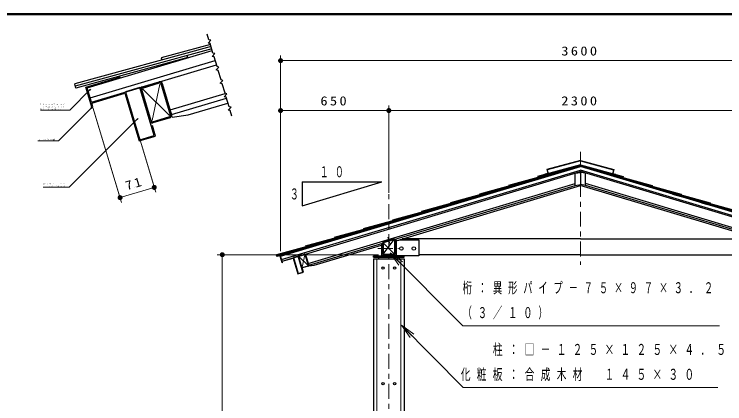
# Model space of a CAD drawing. Units: millimetres on the paper, with parts at other scales. Extents: x -385 to 2, y 0 to 267.
# Drawn here: x -211.6 to -69.3, y 188.9 to 267 of the extents above; entities that cross this region are included whole.
import ezdxf
from ezdxf.enums import TextEntityAlignment as Align

# ---------------------------------------------------------------- set-up
doc = ezdxf.new("R2010")
doc.units = ezdxf.units.MM
doc.linetypes.add('USER2', pattern=[6, 3, -1, 1, -1])
doc.layers.add('LY_1', color=7, linetype='Continuous', lineweight=25)
doc.styles.add('ＭＳ ゴシック', font='')
doc.styles.get('ＭＳ ゴシック').set_extended_font_data('MS Gothic')

# ---------------------------------------------------------------- blocks, each defined once
blk = doc.blocks.new('filled_dot')
at = {"color": 0, "linetype": 'Continuous', "lineweight": -2, "const_width": 1.25}
blk.add_lwpolyline([(-0.625, 0, 1), (0.625, 0, 1)], format="xyb", close=True, dxfattribs=at)

msp = doc.modelspace()

# ---------------------------------------------------------------- linework, layer by layer
at = {"layer": 'LY_1', "lineweight": 50}
msp.add_line((0, 267), (-385, 267), dxfattribs=at)
at = {"layer": 'LY_1', "color": 40}
for p, q in [((-172.164, 260.497), (-199.448, 253.04)), ((-172.293, 260.929), (-182.155, 258.233)), ((-172.034, 260.066), (-199.329, 252.606)), ((-196.969, 252.247), (-171.941, 259.755)), ((-176.815, 258.293), (-199.21, 252.172)), ((-196.365, 250.235), (-171.338, 257.744)), ((-182.157, 258.234), (-182.032, 257.801)), ((-176.815, 258.295), (-176.934, 258.729)), ((-197.218, 252.381), (-190.262, 254.468)), ((-199.21, 252.173), (-199.447, 253.041)), ((-196.011, 248.358), (-197.218, 252.381)), ((-196.107, 249.373), (-196.969, 252.247)), ((-186.394, 252.288), (-189.268, 251.426)), ((-183.521, 242.71), (-186.394, 252.288)), ((-196.049, 249.182), (-189.401, 251.176)), ((-189.401, 251.176), (-186.528, 241.599)), ((-189.268, 251.426), (-186.394, 241.848)), ((-195.819, 248.416), (-196.049, 249.182)), ((-196.011, 248.358), (-195.819, 248.416)), ((-183.272, 242.576), (-183.904, 244.683)), ((-186.528, 241.599), (-183.272, 242.576)), ((-186.394, 241.848), (-183.521, 242.71)), ((-98.242, 237.691), (-104.966, 235.853)), ((-98.242, 237.622), (-104.884, 235.806)), ((-98.242, 237.691), (-91.519, 235.853)), ((-98.242, 237.622), (-91.601, 235.806)), ((-158.242, 218.504), (-98.242, 236.504)), ((-99.273, 236.2), (-118.438, 230.961)), ((-98.242, 236.637), (-112.627, 232.705)), ((-98.242, 236.792), (-106.816, 234.449)), ((-98.242, 236.792), (-89.668, 234.449)), ((-98.242, 236.637), (-83.857, 232.705)), ((-38.243, 218.504), (-98.242, 236.504)), ((-97.212, 236.2), (-78.046, 230.961)), ((-158.041, 217.833), (-98.242, 235.773)), ((-104.755, 235.081), (-105.334, 234.923)), ((-104.966, 235.853), (-104.755, 235.081)), ((-104.884, 235.806), (-104.673, 235.035)), ((-38.444, 217.833), (-98.242, 235.773)), ((-91.601, 235.806), (-91.812, 235.035)), ((-91.519, 235.853), (-91.73, 235.081)), ((-91.73, 235.081), (-91.151, 234.923)), ((-105.084, 234.456), (-124.249, 229.218)), ((-106.817, 234.449), (-106.775, 234.305)), ((-91.401, 234.456), (-72.236, 229.218)), ((-89.668, 234.449), (-89.71, 234.305)), ((-110.895, 232.712), (-130.06, 227.474)), ((-112.628, 232.706), (-112.586, 232.561)), ((-110.937, 232.857), (-110.895, 232.713)), ((-85.548, 232.857), (-85.59, 232.713)), ((-85.59, 232.712), (-66.425, 227.474)), ((-83.857, 232.706), (-83.899, 232.561)), ((-116.706, 230.969), (-135.871, 225.73)), ((-118.439, 230.962), (-118.397, 230.818)), ((-116.748, 231.113), (-116.706, 230.969)), ((-79.737, 231.113), (-79.779, 230.969)), ((-79.779, 230.969), (-60.614, 225.73)), ((-78.046, 230.962), (-78.088, 230.818)), ((-122.517, 229.225), (-141.691, 223.984)), ((-124.25, 229.218), (-124.208, 229.074)), ((-122.559, 229.369), (-122.517, 229.225)), ((-73.926, 229.369), (-73.968, 229.225)), ((-73.968, 229.225), (-54.794, 223.984)), ((-72.235, 229.218), (-72.277, 229.074)), ((-128.37, 227.626), (-128.328, 227.482)), ((-128.328, 227.481), (-147.493, 222.243)), ((-130.061, 227.474), (-130.019, 227.33)), ((-134.139, 225.737), (-153.304, 220.499)), ((-135.872, 225.731), (-135.83, 225.587)), ((-134.181, 225.882), (-134.139, 225.738)), ((-139.951, 223.993), (-159.068, 218.768)), ((-141.683, 223.987), (-141.641, 223.843)), ((-139.992, 224.138), (-139.95, 223.994)), ((-145.711, 222.263), (-159.029, 218.623)), ((-147.494, 222.243), (-147.452, 222.099)), ((-145.712, 222.264), (-145.751, 222.408)), ((-151.524, 220.519), (-158.989, 218.479)), ((-153.305, 220.499), (-153.263, 220.355)), ((-151.524, 220.52), (-151.564, 220.664)), ((-158.325, 218.548), (-156.006, 219.244)), ((-158.989, 218.479), (-159.068, 218.768)), ((-157.923, 217.207), (-158.325, 218.548)), ((-157.954, 217.546), (-158.242, 218.504)), ((-157.935, 217.482), (-155.719, 218.147)), ((-155.719, 218.147), (-154.762, 214.954)), ((-154.717, 218.517), (-155.675, 218.23)), ((-155.675, 218.23), (-154.717, 215.037)), ((-153.759, 215.325), (-154.717, 218.517)), ((-139.659, 217.971), (-133.492, 217.971)), ((-139.659, 217.971), (-139.659, 144.805)), ((-133.492, 217.971), (-133.492, 144.805)), ((-157.859, 217.227), (-157.935, 217.482)), ((-157.923, 217.207), (-157.859, 217.227)), ((-154.762, 214.954), (-153.676, 215.28)), ((-154.717, 215.037), (-153.759, 215.325)), ((-153.676, 215.28), (-153.887, 215.982))]:
    msp.add_line(p, q, dxfattribs=at)
at = {"layer": 'LY_1', "lineweight": 13}
for p, q in [((-158.243, 219.504), (-158.243, 258.691)), ((-158.243, 257.691), (-38.242, 257.691)), ((-185.821, 251.98), (-180.502, 246.706)), ((-183.931, 245.677), (-182.392, 253.009)), ((-195.79, 248.32), (-190.339, 230.148)), ((-158.243, 247.691), (-136.576, 247.691)), ((-136.576, 231.181), (-136.576, 248.691)), ((-136.576, 247.691), (-59.909, 247.691)), ((-195.532, 247.458), (-190.08, 229.286)), ((-186.365, 241.752), (-183.5, 232.2)), ((-186.107, 240.89), (-183.241, 231.338)), ((-183.529, 232.296), (-190.368, 230.244)), ((-183.529, 232.296), (-190.368, 230.244)), ((-136.329, 219.159), (-134.213, 217.033)), ((-136.329, 219.159), (-133.858, 217.386)), ((-134.567, 216.68), (-136.329, 219.159)), ((-138.612, 218.805), (-170.909, 218.805)), ((-169.909, 142.138), (-169.909, 218.805)), ((-154.526, 218.415), (-152.753, 216.657)), ((-153.896, 216.314), (-153.383, 218.758)), ((-134.051, 204.691), (-131.943, 202.556)), ((-134.051, 204.691), (-131.587, 202.907)), ((-132.299, 202.205), (-134.051, 204.691))]:
    msp.add_line(p, q, dxfattribs=at)
at = {"layer": 'LY_1'}
for p, q in [((-196.107, 249.374), (-171.079, 256.883)), ((-179.925, 246.383), (-182.084, 253.581)), ((-196.511, 251.817), (-196.263, 251.994)), ((-196.263, 251.994), (-196.476, 251.781)), ((-196.263, 251.994), (-196.44, 251.746)), ((-180.36, 247.834), (-169.355, 251.136)), ((-180.07, 246.869), (-169.066, 250.171)), ((-176.743, 246.807), (-168.774, 249.198)), ((-196.212, 248.182), (-195.965, 248.36)), ((-195.965, 248.36), (-196.177, 248.147)), ((-195.965, 248.36), (-196.142, 248.112)), ((-187.031, 245.914), (-186.784, 246.091)), ((-186.784, 246.091), (-186.996, 245.878)), ((-186.784, 246.091), (-186.961, 245.843)), ((-179.925, 246.383), (-176.743, 246.807)), ((-157.955, 217.546), (-98.242, 235.46)), ((-99.303, 235.142), (-98.242, 235.283)), ((-99.303, 232.708), (-99.303, 235.142)), ((-38.53, 217.546), (-98.242, 235.46)), ((-98.242, 235.283), (-98.242, 232.849)), ((-97.182, 235.142), (-98.242, 235.283)), ((-98.242, 235.283), (-98.242, 232.849)), ((-97.182, 232.708), (-97.182, 235.142)), ((-153.945, 228.625), (-137.945, 233.425)), ((-153.944, 233.425), (-137.944, 233.425)), ((-153.944, 233.425), (-153.944, 228.625)), ((-152.706, 217.033), (-99.303, 233.054)), ((-135.309, 221.901), (-99.287, 232.708)), ((-135.076, 221.618), (-98.226, 232.673)), ((-99.303, 232.708), (-98.242, 232.849)), ((-61.409, 221.618), (-98.259, 232.673)), ((-97.182, 232.708), (-98.242, 232.849)), ((-61.176, 221.901), (-97.198, 232.708)), ((-43.779, 217.033), (-97.182, 233.054)), ((-137.673, 221.334), (-135.6, 221.956)), ((-135.777, 221.903), (-135.835, 222.094)), ((-98.242, 221.965), (-133.919, 221.965)), ((-98.242, 221.965), (-62.566, 221.965)), ((-152.609, 216.711), (-137.809, 221.151)), ((-151.5, 216.69), (-138.042, 220.728)), ((-138.059, 221.029), (-137.825, 221.029)), ((-138.059, 221.029), (-138.059, 218.805)), ((-137.825, 221.129), (-137.825, 219.018)), ((-137.719, 221.129), (-137.719, 219.018)), ((-137.7, 221.19), (-135.463, 218.943)), ((-137.692, 218.947), (-135.477, 221.838)), ((-137.643, 221.232), (-135.569, 221.854)), ((-137.374, 221.424), (-137.431, 221.615)), ((-135.432, 221.751), (-135.432, 219.018)), ((-135.325, 221.779), (-135.092, 221.779)), ((-135.325, 221.751), (-135.325, 219.018)), ((-135.092, 221.779), (-135.092, 218.805)), ((-134.897, 221.671), (-134.265, 221.779)), ((-134.265, 221.779), (-130.559, 221.779)), ((-130.559, 221.779), (-130.559, 218.605)), ((-152.561, 216.549), (-153.28, 218.949)), ((-139.659, 218.304), (-139.659, 218.604)), ((-139.659, 218.604), (-133.492, 218.604)), ((-139.659, 218.304), (-133.492, 218.304)), ((-138.659, 218.304), (-138.659, 217.971)), ((-130.559, 218.605), (-137.86, 218.605)), ((-137.612, 218.911), (-135.539, 218.911)), ((-135.539, 218.805), (-137.612, 218.805)), ((-134.492, 218.304), (-134.492, 217.971)), ((-133.492, 218.304), (-133.492, 218.604)), ((-98.242, 218.805), (-130.559, 218.805)), ((-98.242, 218.805), (-65.926, 218.805)), ((-152.561, 216.549), (-151.5, 216.69))]:
    msp.add_line(p, q, dxfattribs=at)
at = {"layer": 'LY_1', "color": 3}
for p, q in [((-185.954, 252.42), (-182.525, 253.449)), ((-185.888, 252.2), (-182.459, 253.229)), ((-184.371, 245.545), (-186.262, 251.848)), ((-184.151, 245.611), (-186.042, 251.914)), ((-180.281, 246.772), (-182.172, 253.075)), ((-181.952, 253.141), (-180.061, 246.838)), ((-183.865, 245.457), (-180.436, 246.486)), ((-180.37, 246.265), (-183.799, 245.237)), ((-154.043, 216.27), (-154.673, 218.371)), ((-153.969, 216.292), (-154.6, 218.393)), ((-154.57, 218.562), (-153.427, 218.904)), ((-154.548, 218.488), (-153.405, 218.831)), ((-152.679, 216.679), (-153.31, 218.78)), ((-153.236, 218.802), (-152.606, 216.701)), ((-153.874, 216.24), (-152.731, 216.583)), ((-152.709, 216.51), (-153.852, 216.167))]:
    msp.add_line(p, q, dxfattribs=at)
at = {"layer": 'LY_1', "linetype": 'USER2', "lineweight": 13}
for p, q in [((-98.242, 239.429), (-98.242, 216.808)), ((-98.242, 239.429), (-98.242, 216.808)), ((-98.242, 239.429), (-98.242, 216.808)), ((-136.576, 234.927), (-136.576, 110.549)), ((-136.395, 221.063), (-136.773, 222.322)), ((-138.754, 220.055), (-134.643, 220.055))]:
    msp.add_line(p, q, dxfattribs=at)
at = {"layer": 'LY_1', "color": 40, "lineweight": 13}
for p, q in [((-138.992, 217.971), (-138.992, 144.805)), ((-134.159, 217.971), (-134.159, 144.805))]:
    msp.add_line(p, q, dxfattribs=at)
at = {"layer": 'LY_1'}
msp.add_lwpolyline([(-167.987, 246.576), (-168.325, 247.699), (-168.714, 247.791), (-168.165, 248.374), (-168.554, 248.466), (-169.129, 250.381), (-169.518, 250.473), (-168.97, 251.056), (-169.359, 251.148), (-169.934, 253.063), (-170.323, 253.155), (-169.774, 253.738), (-170.164, 253.83), (-170.738, 255.745), (-171.128, 255.837), (-170.579, 256.419), (-170.968, 256.511), (-171.543, 258.427), (-171.932, 258.519), (-171.383, 259.101), (-171.773, 259.193), (-172.347, 261.109), (-172.737, 261.201), (-172.188, 261.783), (-172.577, 261.875), (-172.914, 262.999)], dxfattribs=at)
at = {"layer": 'LY_1', "lineweight": 13}
for points in [[(-196.263, 251.994), (-200.454, 247.803), (-206.327, 247.803)], [(-195.965, 248.36), (-202.681, 241.611), (-206.828, 241.611)], [(-186.784, 246.091), (-200.556, 232.319), (-205.789, 232.319)], [(-136.329, 219.159), (-121.794, 204.561), (-70.373, 204.561)], [(-134.051, 204.691), (-121.725, 192.207), (-70.719, 192.207)]]:
    msp.add_lwpolyline(points, dxfattribs=at)
at = {"layer": 'LY_1'}
for centre, radius in [((-134.059, 220.055), 0.35), ((-131.559, 220.055), 0.35), ((-137.742, 216.137), 0.208), ((-135.409, 216.137), 0.208), ((-137.742, 192.971), 0.208), ((-135.409, 192.971), 0.208)]:
    msp.add_circle(centre, radius, dxfattribs=at)
at = {"layer": 'LY_1', "color": 3}
for centre, radius, start, end in [((-182.392, 253.009), 0.46, 16.69924, 106.69924), ((-182.392, 253.009), 0.23, 16.69924, 106.69924), ((-185.821, 251.98), 0.46, 106.69924, 196.69924), ((-185.821, 251.98), 0.23, 106.69924, 196.69924), ((-180.502, 246.706), 0.23, 286.69924, 16.69924), ((-180.502, 246.706), 0.46, 286.69924, 16.69924), ((-183.931, 245.677), 0.46, 196.69924, 286.69924), ((-183.931, 245.677), 0.23, 196.69924, 286.69924), ((-154.526, 218.415), 0.153, 106.69924, 196.69924), ((-154.526, 218.415), 0.0767, 106.69924, 196.69924), ((-153.383, 218.758), 0.153, 16.69924, 106.69924), ((-153.383, 218.758), 0.0767, 16.69924, 106.69924), ((-153.896, 216.314), 0.153, 196.69924, 286.69924), ((-153.896, 216.314), 0.0767, 196.69924, 286.69924), ((-152.753, 216.657), 0.0767, 286.69924, 16.69924), ((-152.753, 216.657), 0.153, 286.69924, 16.69924)]:
    msp.add_arc(centre, radius, start, end, dxfattribs=at)
at = {"layer": 'LY_1'}
for centre, radius, start, end in [((-135.539, 221.751), 0.213, 0, 106.70002), ((-137.612, 221.129), 0.213, 106.70001, 179.99996), ((-137.612, 221.129), 0.107, 106.70001, 179.99996), ((-135.539, 221.751), 0.107, 0, 106.70006), ((-137.859, 218.805), 0.2, 179.99999, 270), ((-137.612, 219.018), 0.213, 179.99998, 270.00003), ((-137.612, 219.018), 0.107, 179.99998, 270.00003), ((-135.539, 219.018), 0.107, 270.00002, 0), ((-135.539, 219.018), 0.213, 270.00002, 0), ((-135.292, 218.805), 0.2, 270, 0)]:
    msp.add_arc(centre, radius, start, end, dxfattribs=at)

# ---------------------------------------------------------------- block references
at = {"layer": 'LY_1', "lineweight": 13, "xscale": 0.4, "yscale": 0.4}
for p in [(-158.243, 257.691), (-158.243, 247.691)]:
    msp.add_blockref('filled_dot', p, dxfattribs=at)
at = {"layer": 'LY_1', "lineweight": 13}
for p, xscale, yscale, rotation in [((-136.576, 247.691), 0.4, 0.4, 180), ((-183.529, 232.296), 0.4, 0.4, 196.7), ((-183.529, 232.296), 0.04, 0.04, 196.7), ((-190.368, 230.244), 0.4, 0.4, 16.7), ((-190.368, 230.244), 0.04, 0.04, 16.7), ((-169.909, 218.805), 0.4, 0.4, 270)]:
    msp.add_blockref('filled_dot', p, dxfattribs=dict(at, xscale=xscale, yscale=yscale, rotation=rotation))

# ---------------------------------------------------------------- texts
at = {"layer": 'LY_1', "style": 'ＭＳ ゴシック', "width": 0.6}
msp.add_text('３', height=2.199, dxfattribs=at).set_placement((-155.485, 230.982), align=Align.MIDDLE_CENTER)
at = {"layer": 'LY_1', "style": 'ＭＳ ゴシック'}
for s, insert, char_height, attachment_point in [('\\T1.33;\\W1.15;3600', (-98.242, 258.691), 1.833, 8), ('\\T1.33;\\W1.15;650', (-147.409, 248.691), 1.833, 8), ('\\T1.33;\\W1.15;2300', (-98.242, 248.691), 1.833, 8), ('\\T1.64;\\W0.6;屋\u3000根：コロニアル葺（差し棟仕様）', (-206.369, 248.898), 0.2199, 4), ('\\T1.64;\\W0.6;野地板：杉上小節複合板\u3000３０ｔ\u3000', (-206.369, 247.898), 0.2199, 4), ('\\T1.64;\\W0.6;下\u3000地：アスファルトルーフィング', (-206.369, 248.398), 0.2199, 4), ('\\T1.64;\\W0.6;水切り：ガルバリウム鋼板', (-206.87, 241.876), 0.2199, 4), ('\\T1.64;\\W0.6;１０', (-147.403, 235.412), 2.199, 5), ('\\T1.64;\\W0.6;鼻隠し：杉上小節\u3000１００×３０', (-205.831, 232.999), 0.2199, 4), ('\\T1.64;\\W0.6;\u3000\u3000\u3000（ガルバリウム鋼板仕上げ）', (-205.831, 232.499), 0.2199, 4), ('\\T1.64;\\W0.6;桁：異形パイプ－７５×９７×３．２', (-121.79, 212.061), 2.199, 4), ('\\T1.64;\\W0.6;（３／１０）\u3000\u3000\u3000\u3000\u3000\u3000\u3000\u3000\u3000\u3000\u3000', (-121.79, 207.061), 2.199, 4), ('\\T1.64;\\W0.65;\u3000\u3000柱：□－１２５×１２５×４．５', (-122.168, 199.707), 2.199, 4), ('\\T1.64;\\W0.65;化粧板：合成木材\u3000１４５×３０\u3000\u3000', (-122.168, 194.707), 2.199, 4)]:
    msp.add_mtext(s, dxfattribs=dict(at, insert=insert, char_height=char_height, attachment_point=attachment_point))
at = {"layer": 'LY_1', "insert": (-187.236, 232.228), "attachment_point": 8, "rotation": 16.699, "style": 'ＭＳ ゴシック'}
for char_height in [1.833, 0.1833]:
    msp.add_mtext('\\T1.34;\\W1.1;71', dxfattribs=dict(at, char_height=char_height))

doc.saveas('drawing.dxf')
